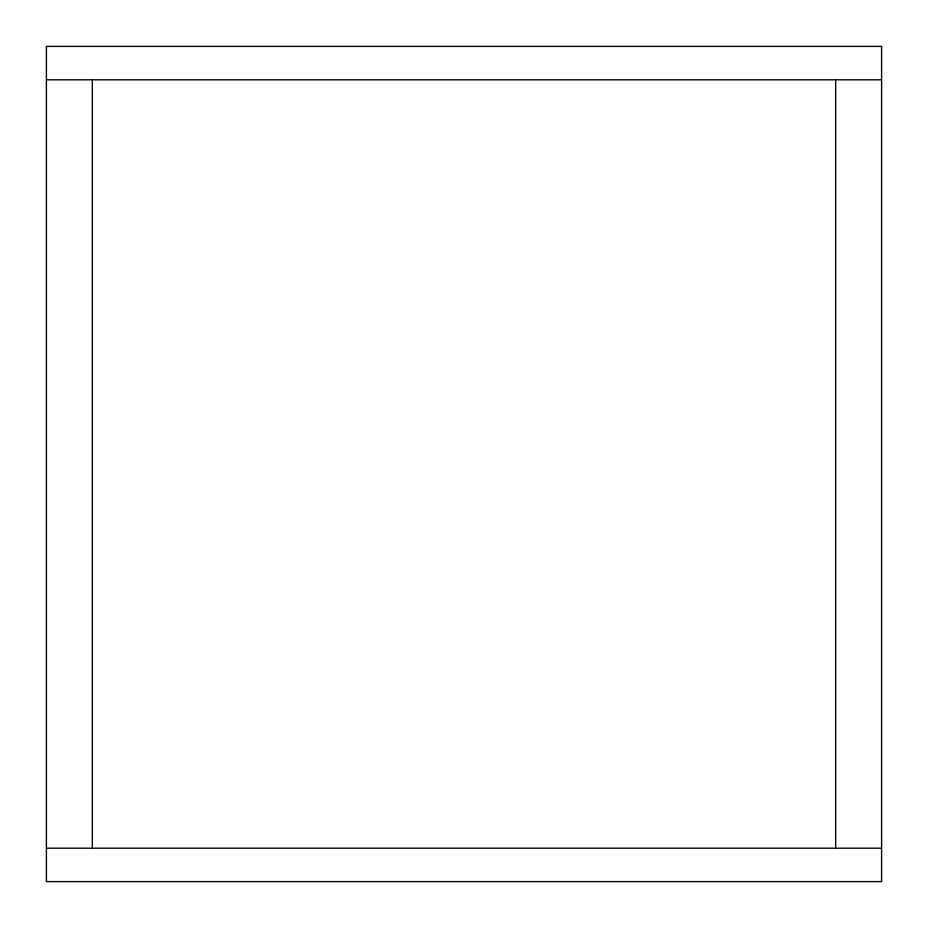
<?xml version="1.0" encoding="UTF-8"?>
<svg xmlns="http://www.w3.org/2000/svg" width="928" height="928" viewBox="0 0 928 928"><rect width="100%" height="100%" fill="white"/><g stroke="black" fill="none" stroke-linecap="round" stroke-linejoin="round"><path stroke-width="1.39" d="M46.4 79.808L881.6 79.808M46.4 848.192L881.6 848.192M835.664 79.808L835.664 848.192M92.336 79.808L92.336 848.192M881.6 46.4L46.4 46.4L46.4 881.6L881.6 881.6L881.6 46.4"/></g></svg>
